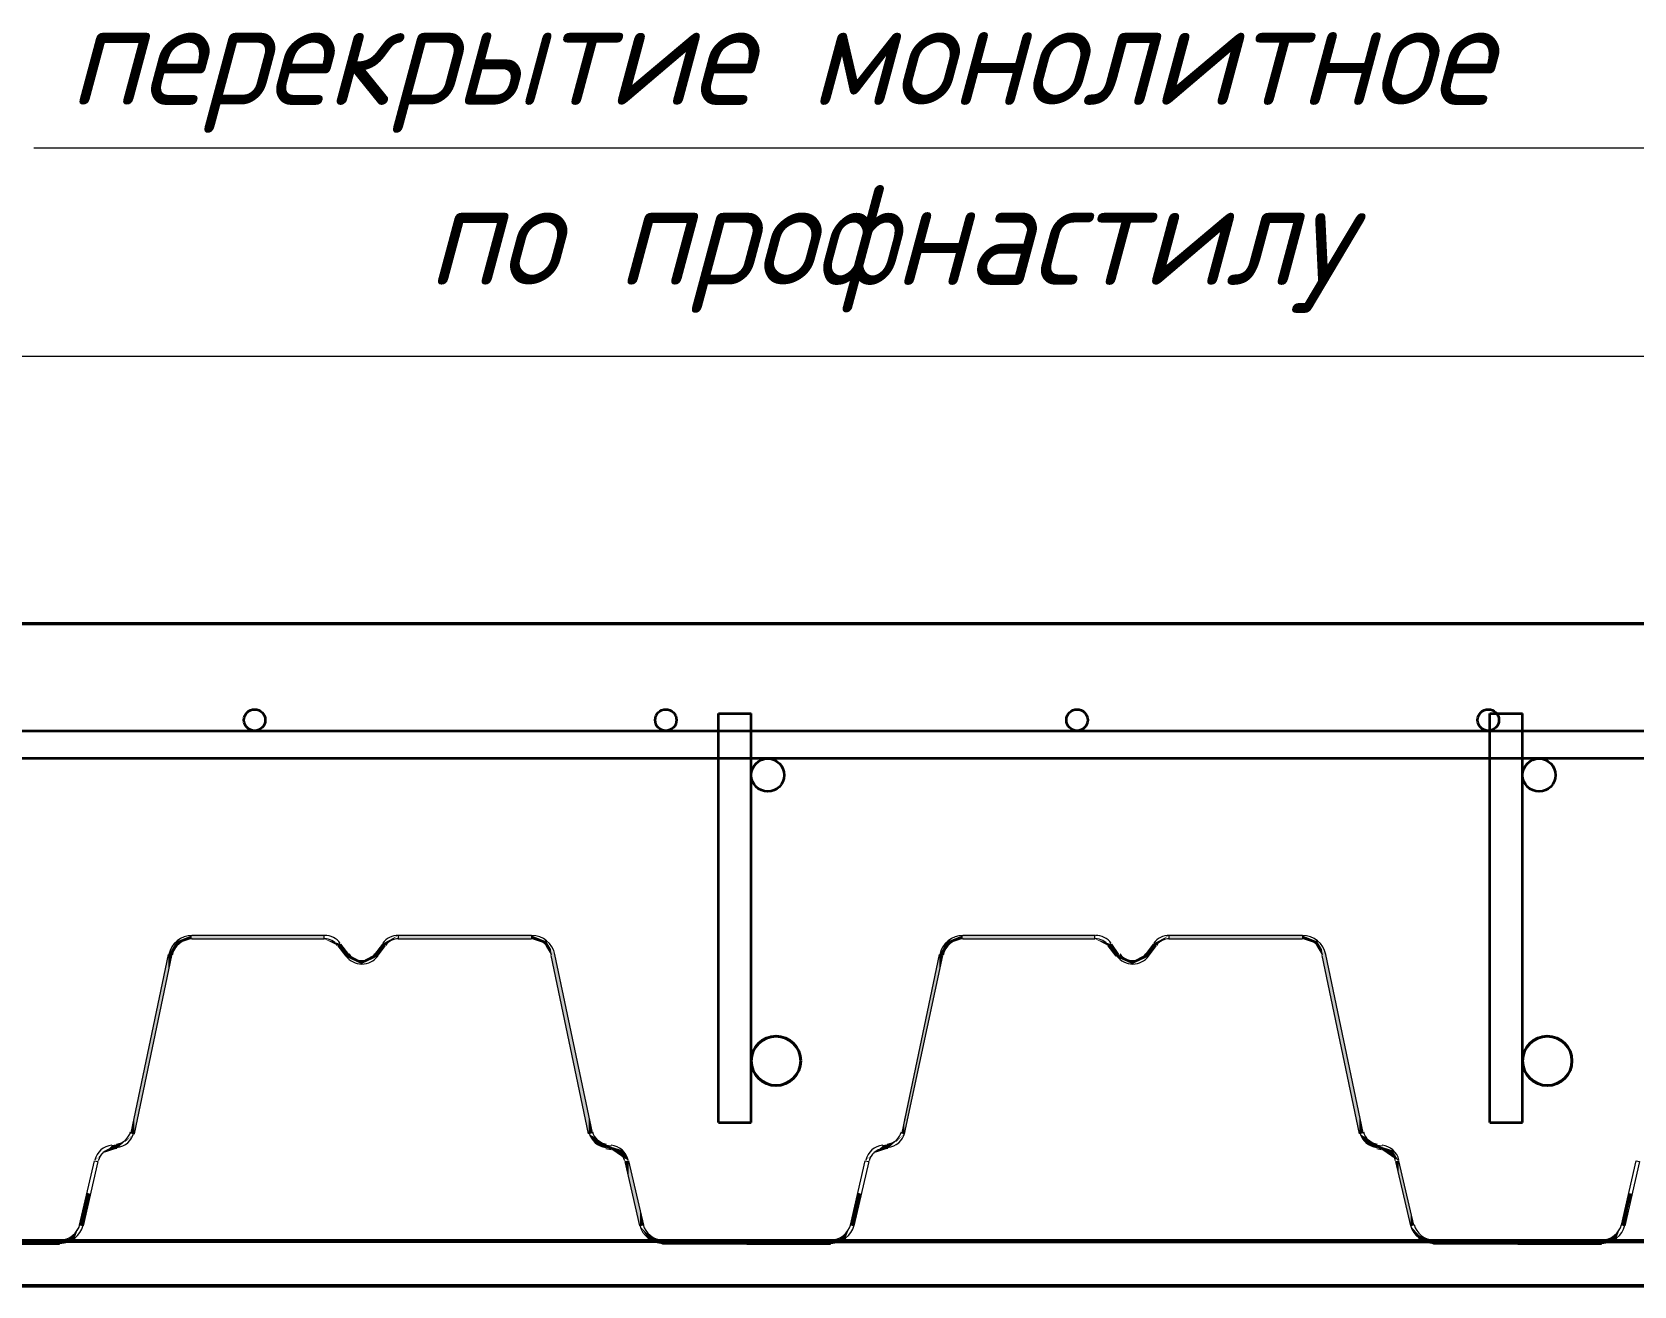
# Model space of a CAD drawing. Header units: millimetres. Extents: x 504091 to 2165846, y 135022 to 442887.
# Drawn here: x 890467.3 to 890856.9, y 259266.8 to 259571.8 of the extents above; entities that cross this region are included whole.
import ezdxf

# ---------------------------------------------------------------- set-up
doc = ezdxf.new("R2010")
doc.units = ezdxf.units.MM
doc.layers.get('Defpoints').update_dxf_attribs({"color": 255})
for name, color, linetype, lineweight in [('04Арматура', 132, 'Continuous', 35), ('06Арматура', 170, 'Continuous', 35), ('08Арматура', 94, 'Continuous', 35), ('12Арматура', 116, 'Continuous', 40), ('Размеры КР', 164, 'Continuous', 9)]:
    doc.layers.add(name, color=color, linetype=linetype, lineweight=lineweight)
for name, color, linetype in [('PDF _Геометрия', 7, 'Continuous'), ('PDF _Сплошная заливка', 7, 'Continuous'), ('PDF _Текст', 7, 'Continuous'), ('металл', 124, 'Continuous'), ('Текст', 7, 'Continuous')]:
    doc.layers.add(name, color=color, linetype=linetype)
doc.styles.add('GOST 2.304_new', font='isocpeur.ttf', dxfattribs={"width": 0.9, "oblique": 15})
doc.dimstyles.new('SPDS 1_10', dxfattribs={"dimscale": 10, "dimtxt": 2.5, "dimasz": 1.77, "dimexe": 1.25, "dimexo": 0.625, "dimtad": 1, "dimdec": 0, "dimrnd": 0.001, "dimtxsty": 'GOST 2.304_new', "dimblk": 'ARCHTICK', "dimcen": 2.5, "dimdle": 2, "dimclrt": 256, "dimadec": 0, "dimazin": 2, "dimtfac": 0.75, "dimtdec": 0, "dimtmove": 1, "dimatfit": 3, "dimfxl": 0, "dimtolj": 1, "dimlwd": 9, "dimlwe": 9, "dimarcsym": 0})

# ---------------------------------------------------------------- blocks, each defined once
blk = doc.blocks.new('_ArchTick')
at = {"color": 0, "linetype": 'ByBlock', "const_width": 0.15}
blk.add_lwpolyline([(-0.5, -0.5), (0.5, 0.5)], dxfattribs=at)
blk = doc.blocks.new('*D1305')
at = {"layer": 'Defpoints', "color": 0, "lineweight": 20, "transparency": 16777216}
for p in [(892521.42, 259492.98), (892521.42, 259427.78), (890076.73, 259415.42)]:
    blk.add_point(p, dxfattribs=at)
at = {"layer": 'Размеры КР', "color": 0, "lineweight": 9, "transparency": 16777216}
for p, q in [((890076.73, 259421.67), (890076.73, 259505.48)), ((892521.42, 259434.03), (892521.42, 259505.48)), ((890056.73, 259492.98), (892541.42, 259492.98))]:
    blk.add_line(p, q, dxfattribs=at)
at = {"layer": 'Размеры КР', "color": 0, "lineweight": 9, "transparency": 16777216, "xscale": 17.7, "yscale": 17.7, "zscale": 17.7, "rotation": 180}
blk.add_blockref('_ArchTick', (890076.73, 259492.98), dxfattribs=at)
at = {"layer": 'Размеры КР', "color": 0, "lineweight": 9, "transparency": 16777216, "xscale": 17.7, "yscale": 17.7, "zscale": 17.7}
blk.add_blockref('_ArchTick', (892521.42, 259492.98), dxfattribs=at)
at = {"layer": 'Размеры КР', "lineweight": 20, "transparency": 16777216, "insert": (891299.08, 259511.73), "char_height": 25, "attachment_point": 5, "style": 'GOST 2.304_new'}
blk.add_mtext('\\A1;2445', dxfattribs=at)
blk = doc.blocks.new('*U1600')
at = {"layer": '04Арматура', "ltscale": 10}
blk.add_circle((0, 0), 2.6, dxfattribs=at)
blk = doc.blocks.new('*U1601')
at = {"layer": 'Текст', "color": 0, "linetype": 'ByBlock', "lineweight": -2, "transparency": 16777216}
for p in [(-1900, 0), (-1800, 0), (-1700, 0), (-1600, 0)]:
    blk.add_blockref('*U1600', p, dxfattribs=at)

msp = doc.modelspace()

# ---------------------------------------------------------------- linework, layer by layer
at = {"layer": '04Арматура', "color": 0, "ltscale": 10}
msp.add_line((890267.3774, 259401.8289), (892521.4185, 259401.8289), dxfattribs=at)
at = {"layer": '06Арматура', "color": 0, "ltscale": 10}
msp.add_line((892521.4185, 259395.0581), (890267.3774, 259395.0581), dxfattribs=at)
at = {"layer": '08Арматура', "color": 0, "ltscale": 10}
for p, q in [((890634.212, 259306.5581), (890634.212, 259406.0581)), ((890634.212, 259406.0581), (890642.212, 259406.0581)), ((890642.212, 259306.5581), (890642.212, 259406.0581)), ((890821.7882, 259306.5581), (890821.7882, 259406.0581)), ((890821.7882, 259406.0581), (890829.7882, 259406.0581)), ((890829.7882, 259306.5581), (890829.7882, 259406.0581)), ((890634.212, 259306.5581), (890642.212, 259306.5581)), ((890821.7882, 259306.5581), (890829.7882, 259306.5581))]:
    msp.add_line(p, q, dxfattribs=at)
at = {"layer": '08Арматура', "ltscale": 10}
for centre in [(890646.2113, 259391.0581), (890833.7875, 259391.0581)]:
    msp.add_circle(centre, 4, dxfattribs=at)
at = {"layer": '12Арматура', "ltscale": 10}
for centre in [(890648.212, 259321.5581), (890835.7882, 259321.5581)]:
    msp.add_circle(centre, 6, dxfattribs=at)
at = {"layer": 'PDF _Геометрия', "lineweight": 5}
msp.add_lwpolyline([(890887.4371, 259543.5419), (890467.7323, 259543.5419)], dxfattribs=at)
at = {"layer": 'PDF _Геометрия', "lineweight": 9}
for points in [[(890506.144, 259351.2319), (890538.3059, 259351.2319), (890538.3059, 259352.0783), (890506.144, 259352.0783)], [(890588.6648, 259352.0783), (890556.2912, 259352.0783), (890556.2912, 259351.2319), (890588.6648, 259351.2319)], [(890693.6142, 259351.2319), (890725.7762, 259351.2319), (890725.7762, 259352.0783), (890693.6142, 259352.0783)], [(890776.135, 259352.0783), (890743.7615, 259352.0783), (890743.7615, 259351.2319), (890776.135, 259351.2319)], [(890500.431, 259347.4233), (890491.3326, 259304.047), (890492.179, 259303.8354), (890501.2774, 259347.2117)], [(890541.6914, 259349.5392), (890543.5957, 259347.0001)], [(890542.3262, 259349.9624), (890544.2305, 259347.4233)], [(890552.4826, 259349.9624), (890550.5783, 259347.4233)], [(890553.1174, 259349.5392), (890551.213, 259347.0001)], [(890594.3777, 259347.4233), (890603.4762, 259304.047), (890602.6298, 259303.8354), (890593.5314, 259347.2117)], [(890687.9012, 259347.4233), (890678.8028, 259304.047), (890679.4376, 259303.8354), (890688.7476, 259347.2117)], [(890728.95, 259349.5392), (890730.8544, 259347.0001)], [(890729.7964, 259349.9624), (890731.4891, 259347.4233)], [(890739.9528, 259349.9624), (890738.0485, 259347.4233)], [(890740.5876, 259349.5392), (890738.6833, 259347.0001)], [(890781.848, 259347.4233), (890790.9464, 259304.047), (890790.1, 259303.8354), (890781.0016, 259347.2117)], [(890487.7355, 259301.0847), (890486.6776, 259300.8731)], [(890487.9471, 259300.2384), (890486.6776, 259300.0268)], [(890606.8616, 259301.0847), (890608.1312, 259300.8731)], [(890606.8616, 259300.2384), (890608.1312, 259300.0268)], [(890675.2057, 259301.0847), (890674.1478, 259300.8731)], [(890675.4173, 259300.2384), (890674.1478, 259300.0268)], [(890794.3319, 259301.0847), (890795.6014, 259300.8731)], [(890794.3319, 259300.2384), (890795.3898, 259300.0268)]]:
    msp.add_lwpolyline(points, dxfattribs=at)
at = {"layer": 'PDF _Геометрия', "lineweight": 13}
for points in [[(890543.6668, 259347.047, 0.23930832), (890547.5102, 259345.0958, 0.23930832), (890551.3535, 259347.0471)], [(890544.35, 259347.5464, 0.23928628), (890547.5102, 259345.9422, 0.23928628), (890550.6703, 259347.5464)], [(890731.137, 259347.047, 0.23932498), (890734.9804, 259345.0958, 0.23932498), (890738.8237, 259347.0471)], [(890731.8203, 259347.5464, 0.23930655), (890734.9804, 259345.9422, 0.23930655), (890738.1405, 259347.5464)]]:
    msp.add_lwpolyline(points, format="xyb", dxfattribs=at)
at = {"layer": 'PDF _Геометрия', "lineweight": 9}
for points in [[(890478.8487, 259281.6183), (890482.4457, 259297.2761), (890483.2921, 259297.0645), (890479.695, 259281.4067)], [(890615.1137, 259281.4067), (890611.5167, 259297.0645), (890612.363, 259297.2761), (890615.9601, 259281.6183)], [(890666.3189, 259281.6183), (890669.916, 259297.2761), (890670.7623, 259297.0645), (890667.1653, 259281.4067)], [(890802.5839, 259281.4067), (890798.9869, 259297.0645), (890799.6217, 259297.2761), (890803.2187, 259281.6183)], [(890853.7891, 259281.6183), (890857.3862, 259297.2761), (890858.2325, 259297.0645), (890854.6355, 259281.4067)], [(890473.9821, 259277.8096), (890453.6693, 259277.8096), (890453.6693, 259276.9633), (890473.9821, 259276.9633)], [(890620.6151, 259277.8096), (890641.1395, 259277.8096), (890641.1395, 259276.9633), (890620.6151, 259276.9633)], [(890661.4523, 259277.8096), (890641.1395, 259277.8096), (890641.1395, 259276.9633), (890661.4523, 259276.9633)], [(890808.0853, 259277.8096), (890828.6097, 259277.8096), (890828.6097, 259276.9633), (890808.0853, 259276.9633)], [(890848.9225, 259277.8096), (890828.6097, 259277.8096), (890828.6097, 259276.9633), (890848.9225, 259276.9633)]]:
    msp.add_lwpolyline(points, close=True, dxfattribs=at)
at = {"layer": 'PDF _Геометрия', "lineweight": 0}
for points in [[(890611.5167, 259297.0645), (890611.5167, 259297.0645), (890611.5167, 259297.0645)], [(890798.9869, 259297.0645), (890798.9869, 259297.0645), (890798.9869, 259297.0645)]]:
    msp.add_lwpolyline(points, close=True, dxfattribs=at)
at = {"layer": 'PDF _Геометрия', "lineweight": 0, "const_width": 0.8464}
for points in [[(890433.3565, 259277.3865), (890453.6693, 259277.3865), (890473.9821, 259277.3865)], [(890620.6151, 259277.3865), (890641.1395, 259277.3865), (890661.4523, 259277.3865)], [(890808.0853, 259277.3865), (890828.6097, 259277.3865), (890848.9225, 259277.3865)]]:
    msp.add_lwpolyline(points, dxfattribs=at)
at = {"layer": 'PDF _Геометрия', "lineweight": 13}
for centre, radius, start, end in [((890506.2497, 259346.2596), 5.8187, 89.998865, 168.097572), ((890506.2497, 259346.2595), 4.9724, 89.999163, 168.094126), ((890538.4117, 259347.3176), 4.7608, 36.16624, 89.999261), ((890538.4117, 259347.3172), 3.9147, 36.170497, 89.99874), ((890556.3971, 259347.3175), 4.7608, 90.000739, 143.83376), ((890556.3971, 259347.3172), 3.9147, 90.00126, 143.829503), ((890588.7706, 259346.2596), 5.8187, 11.902428, 90.001135), ((890588.7705, 259346.2594), 4.9724, 11.905874, 90.000837), ((890693.72, 259346.2594), 5.8189, 90.000253, 168.096184), ((890693.7201, 259346.2593), 4.9726, 90.000787, 168.092501), ((890725.8821, 259347.3179), 4.7605, 36.164434, 90.001068), ((890725.882, 259347.3175), 3.9144, 36.1683, 90.000937), ((890743.8672, 259347.3178), 4.7605, 89.998932, 143.835566), ((890743.8672, 259347.3175), 3.9144, 89.999063, 143.8317), ((890776.2408, 259346.2596), 5.8187, 11.902428, 90.001135), ((890776.2408, 259346.2594), 4.9724, 11.905874, 90.000837), ((890487.4182, 259305.2107), 3.9144, 276.262379, 347.003367), ((890487.4183, 259305.2104), 4.7605, 276.2552, 347.006764), ((890607.3909, 259305.211), 4.7612, 192.999876, 263.741082), ((890607.3906, 259305.2108), 3.9144, 192.996633, 263.737621), ((890674.8884, 259305.2107), 3.9144, 276.262379, 347.003367), ((890674.8882, 259305.2111), 4.7612, 276.258669, 347.000373), ((890794.8611, 259305.211), 4.7612, 192.999876, 263.741082), ((890794.8609, 259305.2108), 3.9144, 192.996633, 263.737621), ((890487.207, 259296.3235), 4.7614, 96.267412, 166.949587), ((890487.2066, 259296.3237), 3.9146, 96.256595, 166.940235), ((890607.6024, 259296.3242), 3.9141, 13.05441, 83.745206), ((890607.6021, 259296.3239), 4.7609, 13.046182, 83.736819), ((890674.6769, 259296.3239), 4.7609, 96.263432, 166.953567), ((890674.6766, 259296.3242), 3.9141, 96.254794, 166.94559), ((890795.0727, 259296.3242), 3.9141, 13.05441, 83.745206), ((890795.0724, 259296.3239), 4.7609, 13.046182, 83.736819), ((890474.0879, 259282.9935), 4.9723, 269.999466, 345.82289), ((890474.0878, 259282.9937), 5.8189, 270.000899, 345.904464), ((890620.7207, 259282.9933), 5.8185, 194.092742, 270.001895), ((890620.7208, 259282.9935), 4.9723, 194.17711, 270.000534), ((890661.5581, 259282.9935), 4.9723, 269.999466, 345.82289), ((890661.5581, 259282.9935), 5.8187, 269.999502, 345.905861), ((890808.1909, 259282.9933), 5.8185, 194.092742, 270.001895), ((890808.191, 259282.9935), 4.9723, 194.17711, 270.000534), ((890849.0284, 259282.9935), 4.9723, 269.999466, 345.82289), ((890849.0284, 259282.9935), 5.8187, 269.999502, 345.905861)]:
    msp.add_arc(centre, radius, start, end, dxfattribs=at)
at = {"layer": 'PDF _Сплошная заливка', "lineweight": 20, "transparency": 33554559}
for points in [[(890501.2774, 259348.6928), (890502.5469, 259350.8088), (890502.5469, 259349.3276)], [(890502.5469, 259350.8088), (890502.5469, 259349.3276), (890502.9701, 259350.174)], [(890502.5469, 259350.8088), (890502.9701, 259350.8088), (890502.9701, 259350.174)], [(890502.9701, 259350.8088), (890506.144, 259352.0783), (890506.144, 259351.2319)], [(890502.9701, 259350.8088), (890502.9701, 259350.174), (890506.144, 259351.2319)], [(890506.144, 259352.0783), (890506.144, 259351.2319), (890538.3059, 259351.2319)], [(890538.3059, 259351.2319), (890506.144, 259352.0783), (890538.3059, 259352.0783)], [(890538.3059, 259351.2319), (890541.6914, 259350.174), (890541.6914, 259349.5392)], [(890553.1174, 259350.3856), (890553.1174, 259349.5392), (890556.2912, 259352.0783)], [(890556.2912, 259351.2319), (890556.2912, 259352.0783), (890588.6648, 259351.2319)], [(890556.2912, 259352.0783), (890588.6648, 259351.2319), (890588.6648, 259352.0783)], [(890588.6648, 259351.2319), (890588.6648, 259352.0783), (890591.8386, 259350.174)], [(890588.6648, 259352.0783), (890591.8386, 259350.174), (890591.8386, 259350.8088)], [(890591.8386, 259350.174), (890591.8386, 259350.8088), (890592.2618, 259349.3276)], [(890591.8386, 259350.8088), (890592.2618, 259349.3276), (890592.2618, 259350.8088)], [(890592.2618, 259349.3276), (890592.2618, 259350.8088), (890593.5314, 259347.2117)], [(890592.2618, 259350.8088), (890593.5314, 259347.2117), (890593.5314, 259348.6928)], [(890688.7476, 259348.6928), (890689.8056, 259350.8088), (890689.8056, 259349.3276)], [(890689.8056, 259350.8088), (890689.8056, 259349.3276), (890690.4403, 259350.174)], [(890689.8056, 259350.8088), (890690.4403, 259350.8088), (890690.4403, 259350.174)], [(890690.4403, 259350.8088), (890693.6142, 259352.0783), (890693.6142, 259351.2319)], [(890690.4403, 259350.8088), (890690.4403, 259350.174), (890693.6142, 259351.2319)], [(890693.6142, 259352.0783), (890693.6142, 259351.2319), (890725.7762, 259351.2319)], [(890725.7762, 259351.2319), (890693.6142, 259352.0783), (890725.7762, 259352.0783)], [(890725.7762, 259351.2319), (890728.95, 259350.174), (890728.95, 259349.5392)], [(890740.5876, 259350.3856), (890740.5876, 259349.5392), (890743.7615, 259352.0783)], [(890743.7615, 259351.2319), (890743.7615, 259352.0783), (890776.135, 259351.2319)], [(890743.7615, 259352.0783), (890776.135, 259351.2319), (890776.135, 259352.0783)], [(890776.135, 259351.2319), (890776.135, 259352.0783), (890779.3089, 259350.174)], [(890776.135, 259352.0783), (890779.3089, 259350.174), (890779.3089, 259350.8088)], [(890779.3089, 259350.174), (890779.3089, 259350.8088), (890779.732, 259349.3276)], [(890779.3089, 259350.8088), (890779.732, 259349.3276), (890779.732, 259350.8088)], [(890779.732, 259349.3276), (890779.732, 259350.8088), (890781.0016, 259347.2117)], [(890779.732, 259350.8088), (890781.0016, 259347.2117), (890781.0016, 259348.6928)], [(890492.179, 259307.8557), (890500.431, 259347.4233), (890500.431, 259343.6146)], [(890500.431, 259347.4233), (890501.2774, 259348.6928), (890501.2774, 259347.2117)], [(890500.431, 259347.4233), (890500.431, 259343.6146), (890501.2774, 259347.2117)], [(890501.2774, 259348.6928), (890501.2774, 259347.2117), (890502.5469, 259349.3276)], [(890541.6914, 259350.174), (890541.6914, 259349.5392), (890542.3262, 259348.6928)], [(890541.6914, 259350.174), (890542.3262, 259349.9624), (890542.3262, 259348.6928)], [(890542.3262, 259349.9624), (890542.3262, 259348.6928), (890543.5957, 259347.0001)], [(890542.3262, 259349.9624), (890543.5957, 259348.2697), (890543.5957, 259347.0001)], [(890543.5957, 259348.2697), (890543.5957, 259347.0001), (890544.2305, 259346.5769)], [(890543.5957, 259348.2697), (890544.2305, 259347.4233), (890544.2305, 259346.5769)], [(890544.2305, 259347.4233), (890544.2305, 259346.5769), (890547.4044, 259345.0958)], [(890544.2305, 259347.4233), (890547.4044, 259345.7306), (890547.4044, 259345.0958)], [(890547.4044, 259345.7306), (890550.5783, 259347.4233), (890550.5783, 259346.5769)], [(890550.5783, 259347.4233), (890551.213, 259348.2697), (890551.213, 259347.0001)], [(890550.5783, 259347.4233), (890550.5783, 259346.5769), (890551.213, 259347.0001)], [(890551.213, 259348.2697), (890552.4826, 259349.9624), (890552.4826, 259348.6928)], [(890551.213, 259348.2697), (890551.213, 259347.0001), (890552.4826, 259348.6928)], [(890552.4826, 259349.9624), (890553.1174, 259350.3856), (890553.1174, 259349.5392)], [(890552.4826, 259349.9624), (890552.4826, 259348.6928), (890553.1174, 259349.5392)], [(890593.5314, 259347.2117), (890593.5314, 259348.6928), (890594.3777, 259343.6146)], [(890593.5314, 259348.6928), (890594.3777, 259343.6146), (890594.3777, 259347.4233)], [(890594.3777, 259343.6146), (890594.3777, 259347.4233), (890602.6298, 259303.8354)], [(890594.3777, 259347.4233), (890602.6298, 259303.8354), (890602.6298, 259307.8557)], [(890679.4376, 259307.8557), (890687.9012, 259347.4233), (890687.9012, 259343.6146)], [(890687.9012, 259347.4233), (890688.7476, 259348.6928), (890688.7476, 259347.2117)], [(890687.9012, 259347.4233), (890687.9012, 259343.6146), (890688.7476, 259347.2117)], [(890688.7476, 259348.6928), (890688.7476, 259347.2117), (890689.8056, 259349.3276)], [(890728.95, 259350.174), (890728.95, 259349.5392), (890729.7964, 259348.6928)], [(890728.95, 259350.174), (890729.7964, 259349.9624), (890729.7964, 259348.6928)], [(890729.7964, 259349.9624), (890729.7964, 259348.6928), (890730.8544, 259347.0001)], [(890729.7964, 259349.9624), (890730.8544, 259348.2697), (890730.8544, 259347.0001)], [(890730.8544, 259348.2697), (890730.8544, 259347.0001), (890731.4891, 259346.5769)], [(890730.8544, 259348.2697), (890731.4891, 259347.4233), (890731.4891, 259346.5769)], [(890731.4891, 259347.4233), (890731.4891, 259346.5769), (890734.8746, 259345.0958)], [(890731.4891, 259347.4233), (890734.8746, 259345.7306), (890734.8746, 259345.0958)], [(890734.8746, 259345.7306), (890738.0485, 259347.4233), (890738.0485, 259346.5769)], [(890738.0485, 259347.4233), (890738.6833, 259348.2697), (890738.6833, 259347.0001)], [(890738.0485, 259347.4233), (890738.0485, 259346.5769), (890738.6833, 259347.0001)], [(890738.6833, 259348.2697), (890739.9528, 259349.9624), (890739.9528, 259348.6928)], [(890738.6833, 259348.2697), (890738.6833, 259347.0001), (890739.9528, 259348.6928)], [(890739.9528, 259349.9624), (890740.5876, 259350.3856), (890740.5876, 259349.5392)], [(890739.9528, 259349.9624), (890739.9528, 259348.6928), (890740.5876, 259349.5392)], [(890781.0016, 259347.2117), (890781.0016, 259348.6928), (890781.848, 259343.6146)], [(890781.0016, 259348.6928), (890781.848, 259343.6146), (890781.848, 259347.4233)], [(890781.848, 259343.6146), (890781.848, 259347.4233), (890790.1, 259303.8354)], [(890781.848, 259347.4233), (890790.1, 259303.8354), (890790.1, 259307.8557)], [(890492.179, 259307.8557), (890492.179, 259303.8354), (890500.431, 259343.6146)], [(890547.4044, 259345.7306), (890547.4044, 259345.0958), (890550.5783, 259346.5769)], [(890679.4376, 259307.8557), (890679.4376, 259303.8354), (890687.9012, 259343.6146)], [(890734.8746, 259345.7306), (890734.8746, 259345.0958), (890738.0485, 259346.5769)], [(890491.3326, 259304.047), (890492.179, 259307.8557), (890492.179, 259303.8354)], [(890602.6298, 259303.8354), (890602.6298, 259307.8557), (890603.4762, 259304.047)], [(890678.8028, 259304.047), (890679.4376, 259307.8557), (890679.4376, 259303.8354)], [(890790.1, 259303.8354), (890790.1, 259307.8557), (890790.9464, 259304.047)], [(890490.063, 259302.1427), (890490.063, 259301.9311), (890492.179, 259303.8354)], [(890602.6298, 259303.8354), (890604.1109, 259302.989), (890604.1109, 259301.5079)], [(890677.5333, 259302.1427), (890677.5333, 259301.9311), (890679.4376, 259303.8354)], [(890790.1, 259303.8354), (890791.5812, 259302.989), (890791.5812, 259301.5079)], [(890484.7732, 259299.1804), (890486.6776, 259300.8731), (890486.6776, 259299.8152)], [(890486.6776, 259300.8731), (890487.9471, 259301.2963), (890487.9471, 259300.2384)], [(890486.6776, 259300.8731), (890486.6776, 259299.8152), (890487.9471, 259300.2384)], [(890487.9471, 259301.2963), (890487.9471, 259300.2384), (890489.8514, 259301.9311)], [(890489.8514, 259301.9311), (890490.063, 259302.1427), (890490.063, 259301.9311)], [(890604.1109, 259302.989), (890604.1109, 259301.5079), (890606.8616, 259300.4499)], [(890604.1109, 259302.989), (890606.8616, 259301.0847), (890606.8616, 259300.4499)], [(890606.8616, 259301.0847), (890606.8616, 259300.4499), (890608.1312, 259300.0268)], [(890606.8616, 259301.0847), (890608.1312, 259300.6615), (890608.1312, 259300.0268)], [(890608.1312, 259300.6615), (890608.1312, 259300.0268), (890610.8819, 259298.1224)], [(890610.8819, 259298.1224), (890608.1312, 259300.6615), (890610.8819, 259299.8152)], [(890672.2435, 259299.1804), (890674.1478, 259300.8731), (890674.1478, 259299.8152)], [(890674.1478, 259300.8731), (890675.4173, 259301.2963), (890675.4173, 259300.2384)], [(890674.1478, 259300.8731), (890674.1478, 259299.8152), (890675.4173, 259300.2384)], [(890675.4173, 259301.2963), (890675.4173, 259300.2384), (890677.3217, 259301.9311)], [(890677.3217, 259301.9311), (890677.5333, 259302.1427), (890677.5333, 259301.9311)], [(890791.5812, 259302.989), (890791.5812, 259301.5079), (890794.3319, 259300.4499)], [(890791.5812, 259302.989), (890794.3319, 259301.0847), (890794.3319, 259300.4499)], [(890794.3319, 259301.0847), (890794.3319, 259300.4499), (890795.3898, 259300.0268)], [(890794.3319, 259301.0847), (890795.3898, 259300.6615), (890795.3898, 259300.0268)], [(890795.3898, 259300.6615), (890795.3898, 259300.0268), (890798.1405, 259298.1224)], [(890798.1405, 259298.1224), (890795.3898, 259300.6615), (890798.1405, 259299.8152)], [(890482.4457, 259297.2761), (890484.5617, 259299.1804), (890484.5617, 259298.9688)], [(890484.5617, 259299.1804), (890484.5617, 259298.9688), (890484.7732, 259299.1804)], [(890610.8819, 259298.1224), (890610.8819, 259299.8152), (890612.363, 259297.2761)], [(890612.363, 259293.679), (890611.5167, 259297.0645), (890612.363, 259297.2761)], [(890612.363, 259293.679), (890612.363, 259293.679), (890611.5167, 259297.0645)], [(890612.363, 259293.679), (890612.363, 259297.2761), (890615.1137, 259281.4067)], [(890612.363, 259297.2761), (890615.1137, 259281.4067), (890615.1137, 259285.0038)], [(890669.916, 259297.2761), (890672.0319, 259299.1804), (890672.0319, 259298.9688)], [(890672.0319, 259299.1804), (890672.0319, 259298.9688), (890672.2435, 259299.1804)], [(890798.1405, 259298.1224), (890798.1405, 259299.8152), (890799.6217, 259297.2761)], [(890799.6217, 259293.679), (890798.9869, 259297.0645), (890799.6217, 259297.2761)], [(890799.6217, 259293.679), (890799.6217, 259293.679), (890798.9869, 259297.0645)], [(890799.6217, 259293.679), (890799.6217, 259297.2761), (890802.5839, 259281.4067)], [(890799.6217, 259297.2761), (890802.5839, 259281.4067), (890802.5839, 259285.0038)], [(890479.695, 259285.0038), (890480.753, 259289.4472), (890480.753, 259285.8501)], [(890480.753, 259289.4472), (890480.753, 259285.8501), (890481.3878, 259289.2356)], [(890667.1653, 259285.0038), (890668.2232, 259289.4472), (890668.2232, 259285.8501)], [(890668.2232, 259289.4472), (890668.2232, 259285.8501), (890668.858, 259289.2356)], [(890854.6355, 259285.0038), (890855.4819, 259289.4472), (890855.4819, 259285.8501)], [(890855.4819, 259289.4472), (890855.4819, 259285.8501), (890856.3282, 259289.2356)], [(890478.8487, 259281.6183), (890479.695, 259285.0038), (890479.695, 259281.4067)], [(890479.695, 259285.0038), (890479.695, 259281.4067), (890480.753, 259285.8501)], [(890615.1137, 259281.4067), (890615.1137, 259285.0038), (890615.9601, 259281.6183)], [(890666.3189, 259281.6183), (890667.1653, 259285.0038), (890667.1653, 259281.4067)], [(890667.1653, 259285.0038), (890667.1653, 259281.4067), (890668.2232, 259285.8501)], [(890802.5839, 259281.4067), (890802.5839, 259285.0038), (890803.2187, 259281.6183)], [(890853.7891, 259281.6183), (890854.6355, 259285.0038), (890854.6355, 259281.4067)], [(890854.6355, 259285.0038), (890854.6355, 259281.4067), (890855.4819, 259285.8501)], [(890477.5791, 259279.714), (890477.5791, 259278.2328), (890478.8487, 259281.6183)], [(890615.1137, 259281.4067), (890617.2296, 259279.2908), (890617.2296, 259278.2328)], [(890665.0493, 259279.714), (890665.0493, 259278.2328), (890666.3189, 259281.6183)], [(890802.5839, 259281.4067), (890804.4883, 259279.2908), (890804.4883, 259278.2328)], [(890852.5196, 259279.714), (890852.5196, 259278.2328), (890853.7891, 259281.6183)], [(890473.9821, 259276.9633), (890477.1559, 259278.8676), (890477.1559, 259278.0212)], [(890477.1559, 259278.8676), (890477.5791, 259279.714), (890477.5791, 259278.2328)], [(890477.1559, 259278.8676), (890477.1559, 259278.0212), (890477.5791, 259278.2328)], [(890617.2296, 259279.2908), (890617.2296, 259278.2328), (890617.6528, 259278.2328)], [(890617.2296, 259279.2908), (890617.6528, 259278.8676), (890617.6528, 259278.2328)], [(890617.6528, 259278.8676), (890617.6528, 259278.2328), (890620.6151, 259277.8096)], [(890661.4523, 259276.9633), (890664.6262, 259278.8676), (890664.6262, 259278.0212)], [(890664.6262, 259278.8676), (890665.0493, 259279.714), (890665.0493, 259278.2328)], [(890664.6262, 259278.8676), (890664.6262, 259278.0212), (890665.0493, 259278.2328)], [(890804.4883, 259279.2908), (890804.4883, 259278.2328), (890805.123, 259278.2328)], [(890804.4883, 259279.2908), (890805.123, 259278.8676), (890805.123, 259278.2328)], [(890805.123, 259278.8676), (890805.123, 259278.2328), (890808.0853, 259277.8096)], [(890848.9225, 259276.9633), (890851.8848, 259278.8676), (890851.8848, 259278.0212)], [(890851.8848, 259278.8676), (890852.5196, 259279.714), (890852.5196, 259278.2328)], [(890851.8848, 259278.8676), (890851.8848, 259278.0212), (890852.5196, 259278.2328)]]:
    msp.add_solid(points, dxfattribs=at)
at = {"layer": 'металл', "lineweight": 50, "ltscale": 500}
for p, q in [((892521.4185, 259427.7821), (890076.7697, 259427.9084)), ((890076.3485, 259277.8131), (892521.4185, 259276.9612))]:
    msp.add_line(p, q, dxfattribs=at)
for points in [[(890210.3389, 259277.8096), (892167.7734, 259277.8096)], [(892198.1736, 259266.8069), (890200.1273, 259266.8069)]]:
    msp.add_lwpolyline(points, dxfattribs=at)

# ---------------------------------------------------------------- block references
at = {"layer": 'Текст', "color": 0}
msp.add_blockref('*U1601', (892421.4185, 259404.4331), dxfattribs=at)

# ---------------------------------------------------------------- texts
at = {"layer": 'PDF _Текст', "lineweight": 20, "char_height": 25.00601, "attachment_point": 7, "style": 'GOST 2.304_new'}
for s, insert in [('перекрытие монолитное', (890476.3145, 259547.2615)), ('по профнастилу', (890563.4903, 259503.462))]:
    msp.add_mtext(s, dxfattribs=dict(at, insert=insert))

# ---------------------------------------------------------------- dimensions: what is measured, and where the dimension line sits
at = {"layer": 'Размеры КР', "lineweight": 20}
dim = msp.add_linear_dim(base=(892521.4185, 259492.9826), p1=(890076.7346, 259415.4215), p2=(892521.4185, 259427.7821), dimstyle='SPDS 1_10', dxfattribs=at)
dim.commit()
dim.dimension.update_dxf_attribs({"geometry": '*D1305', "text_midpoint": (891299.0766, 259511.7326)})

doc.saveas('drawing.dxf')
